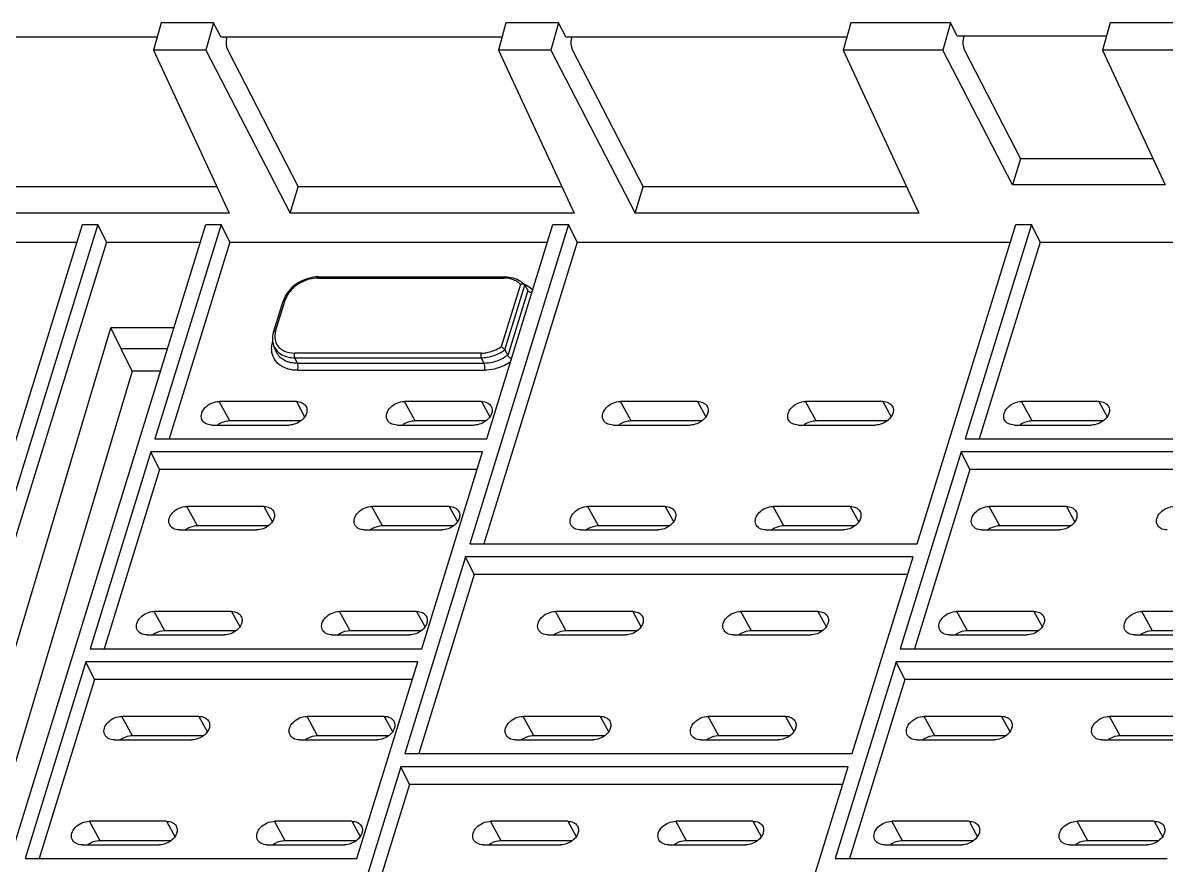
# Model space of a CAD drawing. Header units: millimetres. Extents: x -1 to 407, y -1 to 283.
# Drawn here: x 364.01 to 381.07, y 255.15 to 267.72 of the extents above; entities that cross this region are included whole.
import ezdxf

# ---------------------------------------------------------------- set-up
doc = ezdxf.new("R2010")
doc.units = ezdxf.units.MM
doc.header["$LTSCALE"] = 23.1
doc.layers.get('0').update_dxf_attribs({"linetype": 'CONTINUOUS'})

msp = doc.modelspace()

# ---------------------------------------------------------------- linework, layer by layer
at = {"color": 7, "linetype": 'Continuous'}
for p, q in [((366.0737, 267.7191), (365.9603, 267.3111)), ((366.8565, 267.7191), (366.0737, 267.7191)), ((366.8565, 267.7191), (366.7439, 267.3111)), ((366.9648, 267.5094), (366.8565, 267.7191)), ((371.2202, 267.7191), (371.1067, 267.3111)), ((372.0029, 267.7191), (371.2202, 267.7191)), ((372.0029, 267.7191), (371.8903, 267.3111)), ((372.1112, 267.5094), (372.0029, 267.7191)), ((376.3666, 267.7191), (376.2531, 267.3111)), ((377.8517, 267.7191), (376.3666, 267.7191)), ((377.8517, 267.7191), (377.739, 267.3111)), ((377.9519, 267.525), (377.8517, 267.7191)), ((380.235, 267.7191), (380.1216, 267.3111)), ((391.9692, 267.7191), (380.235, 267.7191)), ((361.8184, 267.5094), (366.0154, 267.5094)), ((366.9648, 267.5094), (371.1618, 267.5094)), ((367.0517, 267.4895), (367.0572, 267.5094)), ((372.1112, 267.5094), (376.3083, 267.5094)), ((372.1981, 267.4895), (372.2036, 267.5094)), ((377.9519, 267.525), (380.1811, 267.525)), ((378.0469, 267.4895), (378.0566, 267.525)), ((367.0631, 267.3192), (368.1209, 265.2716)), ((372.2095, 267.3192), (373.2673, 265.2716)), ((378.0583, 267.3192), (378.8993, 265.6912)), ((365.9603, 267.3111), (367.0903, 264.88)), ((366.7439, 267.3111), (365.9603, 267.3111)), ((366.7439, 267.3111), (367.9999, 264.88)), ((371.1067, 267.3111), (372.2368, 264.88)), ((371.8903, 267.3111), (371.1067, 267.3111)), ((371.8903, 267.3111), (373.1463, 264.88)), ((377.739, 267.3111), (376.2531, 267.3111)), ((376.2531, 267.3111), (377.3832, 264.88)), ((378.7783, 265.2996), (377.739, 267.3111)), ((391.8326, 267.3111), (380.1216, 267.3111)), ((380.1216, 267.3111), (381.0566, 265.2996)), ((378.8993, 265.6912), (378.7783, 265.2996)), ((380.8745, 265.6912), (378.8993, 265.6912)), ((366.9083, 265.2716), (362.9745, 265.2716)), ((367.9999, 264.88), (368.1209, 265.2716)), ((372.0547, 265.2716), (368.1209, 265.2716)), ((373.1463, 264.88), (373.2673, 265.2716)), ((377.2011, 265.2716), (373.2673, 265.2716)), ((381.0566, 265.2996), (378.7783, 265.2996)), ((367.0903, 264.88), (362.8534, 264.88)), ((372.2368, 264.88), (367.9999, 264.88)), ((377.3832, 264.88), (373.1463, 264.88)), ((365.1308, 264.709), (358.1206, 242.0239)), ((359.7301, 242.0239), (366.7404, 264.709)), ((362.4291, 256.7113), (364.9006, 264.709)), ((364.9006, 264.709), (365.1308, 264.709)), ((365.2605, 264.4449), (365.1308, 264.709)), ((366.9707, 264.709), (365.9821, 261.5101)), ((366.7404, 264.709), (366.9707, 264.709)), ((367.1003, 264.4449), (366.9707, 264.709)), ((372.1516, 264.709), (370.6789, 259.9434)), ((370.9328, 261.5101), (371.9214, 264.709)), ((371.9214, 264.709), (372.1516, 264.709)), ((372.2813, 264.4449), (372.1516, 264.709)), ((377.3566, 259.9434), (378.8293, 264.709)), ((379.0596, 264.709), (378.071, 261.5101)), ((378.8293, 264.709), (379.0596, 264.709)), ((379.1892, 264.4449), (379.0596, 264.709)), ((357.8897, 264.4449), (364.8189, 264.4449)), ((365.2605, 264.4449), (358.3319, 242.0239)), ((365.2605, 264.4449), (366.6588, 264.4449)), ((367.1003, 264.4449), (366.1934, 261.5101)), ((367.1003, 264.4449), (371.8397, 264.4449)), ((372.2813, 264.4449), (370.8902, 259.9434)), ((372.2813, 264.4449), (378.7477, 264.4449)), ((379.1892, 264.4449), (378.2823, 261.5101)), ((379.1892, 264.4449), (383.9286, 264.4449)), ((368.4136, 263.9088), (371.194, 263.9088)), ((368.4288, 263.9277), (371.2093, 263.9277)), ((371.4348, 263.815), (371.1468, 262.8828)), ((371.2026, 262.8369), (371.5005, 263.8009)), ((371.5005, 263.8009), (371.4983, 263.804)), ((371.5005, 263.8009), (371.5445, 263.7218)), ((367.7513, 263.1), (367.895, 263.5652)), ((367.7838, 263.1163), (367.9275, 263.5815)), ((371.5445, 263.7218), (371.2458, 262.7552)), ((371.548, 263.7167), (371.5445, 263.7218)), ((359.2697, 242.8955), (365.3252, 263.1641)), ((365.6417, 262.5192), (365.3252, 263.1641)), ((366.263, 263.1641), (365.3252, 263.1641)), ((367.7936, 262.8091), (367.7582, 262.8914)), ((366.1669, 262.8533), (365.4778, 262.8533)), ((370.848, 262.789), (368.0675, 262.789)), ((368.1085, 262.6359), (368.0701, 262.7199)), ((368.0701, 262.7199), (370.8507, 262.7199)), ((370.8507, 262.7199), (370.889, 262.6359)), ((371.2026, 262.8369), (371.2458, 262.7552)), ((370.889, 262.6359), (368.1085, 262.6359)), ((365.6417, 262.5192), (359.7789, 242.8955)), ((366.0637, 262.5192), (365.6417, 262.5192)), ((368.1125, 262.5322), (370.893, 262.5322)), ((367.0999, 261.7762), (366.941, 262.0665)), ((368.0923, 262.0665), (366.941, 262.0665)), ((368.0923, 262.0665), (368.2163, 261.84)), ((369.863, 261.7762), (369.7042, 262.0665)), ((370.8555, 262.0665), (369.7042, 262.0665)), ((370.8555, 262.0665), (370.9795, 261.84)), ((373.0868, 261.7762), (372.9279, 262.0665)), ((374.0792, 262.0665), (372.9279, 262.0665)), ((374.0792, 262.0665), (374.2032, 261.84)), ((376.8424, 262.0665), (375.6911, 262.0665)), ((375.8499, 261.7762), (375.6911, 262.0665)), ((376.8424, 262.0665), (376.9664, 261.84)), ((380.0661, 262.0665), (378.9148, 262.0665)), ((379.0737, 261.7762), (378.9148, 262.0665)), ((380.0661, 262.0665), (380.1901, 261.84)), ((366.8327, 261.7159), (367.984, 261.7159)), ((368.1549, 261.7762), (367.0999, 261.7762)), ((369.5958, 261.7159), (370.7472, 261.7159)), ((370.918, 261.7762), (369.863, 261.7762)), ((372.8195, 261.7159), (373.9709, 261.7159)), ((374.1418, 261.7762), (373.0868, 261.7762)), ((375.5827, 261.7159), (376.7341, 261.7159)), ((376.9049, 261.7762), (375.8499, 261.7762)), ((378.8064, 261.7159), (379.9578, 261.7159)), ((380.1287, 261.7762), (379.0737, 261.7762)), ((365.9821, 261.5101), (370.9328, 261.5101)), ((378.071, 261.5101), (383.0217, 261.5101)), ((365.9216, 261.3143), (365.0138, 258.3768)), ((366.0512, 261.0501), (365.9216, 261.3143)), ((370.8723, 261.3143), (365.9216, 261.3143)), ((369.9645, 258.3768), (370.8723, 261.3143)), ((378.0105, 261.3143), (377.1028, 258.3768)), ((382.9612, 261.3143), (378.0105, 261.3143)), ((378.1402, 261.0501), (378.0105, 261.3143)), ((366.0512, 261.0501), (365.2251, 258.3768)), ((370.7907, 261.0501), (366.0512, 261.0501)), ((378.1402, 261.0501), (377.314, 258.3768)), ((382.8796, 261.0501), (378.1402, 261.0501)), ((366.6157, 260.2096), (366.4569, 260.4999)), ((367.6082, 260.4999), (366.4569, 260.4999)), ((367.6082, 260.4999), (367.7322, 260.2734)), ((369.3789, 260.2096), (369.22, 260.4999)), ((370.3714, 260.4999), (369.22, 260.4999)), ((370.3714, 260.4999), (370.4953, 260.2734)), ((373.5951, 260.4999), (372.4438, 260.4999)), ((372.6026, 260.2096), (372.4438, 260.4999)), ((373.5951, 260.4999), (373.7191, 260.2734)), ((376.3583, 260.4999), (375.2069, 260.4999)), ((375.3658, 260.2096), (375.2069, 260.4999)), ((376.3583, 260.4999), (376.4822, 260.2734)), ((379.582, 260.4999), (378.4307, 260.4999)), ((378.5895, 260.2096), (378.4307, 260.4999)), ((379.582, 260.4999), (379.7059, 260.2734)), ((367.6707, 260.2096), (366.6157, 260.2096)), ((370.4339, 260.2096), (369.3789, 260.2096)), ((373.6576, 260.2096), (372.6026, 260.2096)), ((376.4208, 260.2096), (375.3658, 260.2096)), ((379.6445, 260.2096), (378.5895, 260.2096)), ((366.3485, 260.1493), (367.4998, 260.1493)), ((369.1117, 260.1493), (370.263, 260.1493)), ((372.3354, 260.1493), (373.4867, 260.1493)), ((375.0986, 260.1493), (376.2499, 260.1493)), ((378.3223, 260.1493), (379.4736, 260.1493)), ((370.6789, 259.9434), (377.3566, 259.9434)), ((370.6184, 259.7476), (369.7107, 256.8101)), ((370.7481, 259.4834), (370.6184, 259.7476)), ((377.2961, 259.7476), (370.6184, 259.7476)), ((376.3884, 256.8101), (377.2961, 259.7476)), ((370.7481, 259.4834), (369.922, 256.8101)), ((377.2145, 259.4834), (370.7481, 259.4834)), ((366.1316, 258.6429), (365.9727, 258.9332)), ((367.1241, 258.9332), (365.9727, 258.9332)), ((367.1241, 258.9332), (367.248, 258.7067)), ((368.8948, 258.6429), (368.7359, 258.9332)), ((369.8872, 258.9332), (368.7359, 258.9332)), ((369.8872, 258.9332), (370.0112, 258.7067)), ((373.111, 258.9332), (371.9596, 258.9332)), ((372.1185, 258.6429), (371.9596, 258.9332)), ((373.111, 258.9332), (373.2349, 258.7067)), ((375.8741, 258.9332), (374.7228, 258.9332)), ((374.8817, 258.6429), (374.7228, 258.9332)), ((375.8741, 258.9332), (375.9981, 258.7067)), ((379.0979, 258.9332), (377.9465, 258.9332)), ((378.1054, 258.6429), (377.9465, 258.9332)), ((379.0979, 258.9332), (379.2218, 258.7067)), ((381.861, 258.9332), (380.7097, 258.9332)), ((380.8686, 258.6429), (380.7097, 258.9332)), ((367.1866, 258.6429), (366.1316, 258.6429)), ((369.9498, 258.6429), (368.8948, 258.6429)), ((373.1735, 258.6429), (372.1185, 258.6429)), ((375.9367, 258.6429), (374.8817, 258.6429)), ((379.1604, 258.6429), (378.1054, 258.6429)), ((381.9236, 258.6429), (380.8686, 258.6429)), ((365.8644, 258.5826), (367.0157, 258.5826)), ((368.6276, 258.5826), (369.7789, 258.5826)), ((371.8513, 258.5826), (373.0026, 258.5826)), ((374.6145, 258.5826), (375.7658, 258.5826)), ((377.8382, 258.5826), (378.9895, 258.5826)), ((380.6014, 258.5826), (381.7527, 258.5826)), ((365.0138, 258.3768), (369.9645, 258.3768)), ((377.1028, 258.3768), (382.0535, 258.3768)), ((364.9533, 258.181), (364.0456, 255.2435)), ((365.083, 257.9168), (364.9533, 258.181)), ((369.904, 258.181), (364.9533, 258.181)), ((368.9963, 255.2435), (369.904, 258.181)), ((377.0422, 258.181), (376.1345, 255.2435)), ((381.993, 258.181), (377.0422, 258.181)), ((377.1719, 257.9168), (377.0422, 258.181)), ((365.083, 257.9168), (364.2569, 255.2435)), ((369.8224, 257.9168), (365.083, 257.9168)), ((377.1719, 257.9168), (376.3458, 255.2435)), ((381.9113, 257.9168), (377.1719, 257.9168)), ((365.6475, 257.0763), (365.4886, 257.3666)), ((366.6399, 257.3666), (365.4886, 257.3666)), ((366.6399, 257.3666), (366.7639, 257.14)), ((368.4106, 257.0763), (368.2518, 257.3666)), ((369.4031, 257.3666), (368.2518, 257.3666)), ((369.4031, 257.3666), (369.5271, 257.14)), ((372.6268, 257.3666), (371.4755, 257.3666)), ((371.6344, 257.0763), (371.4755, 257.3666)), ((372.6268, 257.3666), (372.7508, 257.14)), ((375.39, 257.3666), (374.2387, 257.3666)), ((374.3975, 257.0763), (374.2387, 257.3666)), ((375.39, 257.3666), (375.514, 257.14)), ((378.6137, 257.3666), (377.4624, 257.3666)), ((377.6213, 257.0763), (377.4624, 257.3666)), ((378.6137, 257.3666), (378.7377, 257.14)), ((381.3769, 257.3666), (380.2256, 257.3666)), ((380.3844, 257.0763), (380.2256, 257.3666)), ((365.3803, 257.0159), (366.5316, 257.0159)), ((366.7025, 257.0763), (365.6475, 257.0763)), ((368.1434, 257.0159), (369.2948, 257.0159)), ((369.4656, 257.0763), (368.4106, 257.0763)), ((371.3671, 257.0159), (372.5185, 257.0159)), ((372.6894, 257.0763), (371.6344, 257.0763)), ((374.1303, 257.0159), (375.2817, 257.0159)), ((375.4525, 257.0763), (374.3975, 257.0763)), ((377.354, 257.0159), (378.5054, 257.0159)), ((378.6763, 257.0763), (377.6213, 257.0763)), ((380.1172, 257.0159), (381.2686, 257.0159)), ((381.4394, 257.0763), (380.3844, 257.0763)), ((369.7107, 256.8101), (376.3884, 256.8101)), ((369.6502, 256.6143), (368.7424, 253.6768)), ((376.3279, 256.6143), (369.6502, 256.6143)), ((369.7798, 256.3501), (369.6502, 256.6143)), ((375.4201, 253.6768), (376.3279, 256.6143)), ((369.7798, 256.3501), (368.9537, 253.6768)), ((376.2462, 256.3501), (369.7798, 256.3501)), ((365.1633, 255.5096), (365.0045, 255.7999)), ((366.1558, 255.7999), (365.0045, 255.7999)), ((366.1558, 255.7999), (366.2798, 255.5734)), ((367.9265, 255.5096), (367.7677, 255.7999)), ((368.919, 255.7999), (367.7677, 255.7999)), ((368.919, 255.7999), (369.0429, 255.5734)), ((372.1427, 255.7999), (370.9914, 255.7999)), ((371.1502, 255.5096), (370.9914, 255.7999)), ((372.1427, 255.7999), (372.2667, 255.5734)), ((374.9059, 255.7999), (373.7545, 255.7999)), ((373.9134, 255.5096), (373.7545, 255.7999)), ((374.9059, 255.7999), (375.0298, 255.5734)), ((378.1296, 255.7999), (376.9783, 255.7999)), ((377.1371, 255.5096), (376.9783, 255.7999)), ((378.1296, 255.7999), (378.2536, 255.5734)), ((380.8928, 255.7999), (379.7414, 255.7999)), ((379.9003, 255.5096), (379.7414, 255.7999)), ((380.8928, 255.7999), (381.0167, 255.5734)), ((364.8961, 255.4493), (366.0474, 255.4493)), ((366.2183, 255.5096), (365.1633, 255.5096)), ((367.6593, 255.4493), (368.8106, 255.4493)), ((368.9815, 255.5096), (367.9265, 255.5096)), ((370.883, 255.4493), (372.0343, 255.4493)), ((372.2052, 255.5096), (371.1502, 255.5096)), ((373.6462, 255.4493), (374.7975, 255.4493)), ((374.9684, 255.5096), (373.9134, 255.5096)), ((376.8699, 255.4493), (378.0212, 255.4493)), ((378.1921, 255.5096), (377.1371, 255.5096)), ((379.6331, 255.4493), (380.7844, 255.4493)), ((380.9553, 255.5096), (379.9003, 255.5096)), ((364.0456, 255.2435), (368.9963, 255.2435)), ((376.1345, 255.2435), (381.0852, 255.2435))]:
    msp.add_line(p, q, dxfattribs=at)
for centre, radius, start, end in [((368.4288, 263.4232), 0.5045, 89.99956, 91.93057), ((371.1941, 263.4662), 0.4426, 88.27179, 90.0068), ((371.2605, 263.6116), 0.3063, 49.16024, 57.62016), ((371.3879, 263.528), 0.3066, 40.50403, 48.79512), ((368.2563, 263.4534), 0.3781, 158.55326, 162.80748), ((368.0769, 263.0256), 0.3068, 162.80498, 166.70799), ((368.0206, 263.0011), 0.2846, 184.24086, 188.22083)]:
    msp.add_arc(centre, radius, start, end, dxfattribs=at)
for centre in [(367.0934, 267.4171), (372.2398, 267.4171), (378.0885, 267.4171)]:
    msp.add_ellipse(centre, major_axis=(-0.0015, 0.125), ratio=0.4019813, start_param=0.9475617, end_param=2.4659981, dxfattribs=at)
for points, knots in [([(368.292, 263.91), (368.2575, 263.9012), (368.1262, 263.8551), (368.0091, 263.7638), (367.9506, 263.6783)], [0, 0, 0, 0, 0.2558923, 1, 1, 1, 1]), ([(368.4135, 263.9088), (368.4144, 263.9115), (368.4171, 263.9189), (368.4233, 263.9277), (368.4288, 263.9277)], [0, 0, 0, 0, 0.3407142, 1, 1, 1, 1]), ([(371.2093, 263.9277), (371.2078, 263.9277), (371.1994, 263.9248), (371.1961, 263.9154), (371.1941, 263.9088)], [0, 0, 0, 0, 0.1787117, 1, 1, 1, 1]), ([(371.3713, 263.8659), (371.3596, 263.8725), (371.3083, 263.8971), (371.2508, 263.9073), (371.2074, 263.9086)], [0, 0, 0, 0, 0.2362589, 1, 1, 1, 1]), ([(368.2892, 263.8927), (368.2578, 263.8846), (368.1383, 263.8427), (368.0314, 263.7603), (367.9778, 263.6829)], [0, 0, 0, 0, 0.2565039, 1, 1, 1, 1]), ([(371.4983, 263.8041), (371.4953, 263.8078), (371.4768, 263.8214), (371.4514, 263.8203), (371.4348, 263.815)], [0, 0, 0, 0, 0.2170972, 1, 1, 1, 1]), ([(367.895, 263.5652), (367.8975, 263.5734), (367.9115, 263.5807), (367.9236, 263.5815), (367.9275, 263.5815)], [0, 0, 0, 0, 0.6881194, 1, 1, 1, 1]), ([(371.608, 263.6944), (371.6019, 263.6943), (371.5804, 263.6956), (371.5578, 263.7046), (371.548, 263.7167)], [0, 0, 0, 0, 0.2814977, 1, 1, 1, 1]), ([(367.7838, 263.1163), (367.7799, 263.1163), (367.7678, 263.1155), (367.7538, 263.1082), (367.7513, 263.1)], [0, 0, 0, 0, 0.3117931, 1, 1, 1, 1]), ([(367.7582, 262.8914), (367.7809, 262.8387), (367.8757, 262.743), (368.0036, 262.7199), (368.0701, 262.7199)], [0, 0, 0, 0, 0.4630227, 1, 1, 1, 1]), ([(370.848, 262.789), (370.8735, 262.789), (370.9786, 262.7978), (371.0803, 262.8387), (371.1468, 262.8828)], [0, 0, 0, 0, 0.2419927, 1, 1, 1, 1]), ([(371.2026, 262.8369), (371.2, 262.8418), (371.1849, 262.8611), (371.1642, 262.8758), (371.1468, 262.8828)], [0, 0, 0, 0, 0.2259085, 1, 1, 1, 1]), ([(368.1125, 262.5322), (368.0182, 262.5322), (367.8725, 262.567), (367.7512, 262.7036), (367.7276, 262.7867), (367.7246, 262.828)], [0, 0, 0, 0, 0.5311259, 0.7665982, 1, 1, 1, 1]), ([(368.1085, 262.6359), (368.0413, 262.6359), (367.9122, 262.6592), (367.8165, 262.7559), (367.7936, 262.8091)], [0, 0, 0, 0, 0.5369628, 1, 1, 1, 1]), ([(367.8605, 262.8516), (367.8739, 262.8413), (367.9363, 262.8029), (368.0116, 262.789), (368.0675, 262.789)], [0, 0, 0, 0, 0.2327712, 1, 1, 1, 1]), ([(368.0701, 262.7199), (368.068, 262.7246), (368.0617, 262.7471), (368.0622, 262.7717), (368.0675, 262.789)], [0, 0, 0, 0, 0.2230365, 1, 1, 1, 1]), ([(370.848, 262.789), (370.8427, 262.7717), (370.8422, 262.7471), (370.8485, 262.7246), (370.8507, 262.7199)], [0, 0, 0, 0, 0.7766835, 1, 1, 1, 1]), ([(370.8506, 262.7199), (370.8809, 262.7199), (371.0055, 262.7309), (371.1257, 262.782), (371.2026, 262.8369)], [0, 0, 0, 0, 0.2422544, 1, 1, 1, 1]), ([(371.2458, 262.7552), (371.2194, 262.7362), (371.1113, 262.6705), (370.9831, 262.6359), (370.889, 262.6359)], [0, 0, 0, 0, 0.2563803, 1, 1, 1, 1]), ([(371.3011, 262.7015), (371.2952, 262.7052), (371.2742, 262.72), (371.2546, 262.7385), (371.2458, 262.7552)], [0, 0, 0, 0, 0.2692731, 1, 1, 1, 1]), ([(368.1124, 262.5322), (368.1204, 262.5581), (368.1211, 262.595), (368.1117, 262.6288), (368.1085, 262.6359)], [0, 0, 0, 0, 0.7764574, 1, 1, 1, 1]), ([(370.889, 262.6359), (370.8921, 262.6291), (370.9017, 262.5954), (370.9011, 262.5584), (370.893, 262.5322)], [0, 0, 0, 0, 0.214174, 1, 1, 1, 1]), ([(371.2912, 262.6598), (371.2614, 262.6395), (371.1398, 262.569), (370.9974, 262.5322), (370.893, 262.5322)], [0, 0, 0, 0, 0.2569866, 1, 1, 1, 1]), ([(366.6824, 261.8005), (366.6715, 261.8278), (366.6724, 261.8974), (366.7318, 261.9854), (366.8259, 262.0488), (366.903, 262.0665), (366.941, 262.0665)], [0, 0, 0, 0, 0.2088114, 0.4551301, 0.7297746, 1, 1, 1, 1]), ([(368.0923, 262.0665), (368.1215, 262.0665), (368.1774, 262.0571), (368.222, 262.0195), (368.2348, 261.9976)], [0, 0, 0, 0, 0.5353291, 1, 1, 1, 1]), ([(369.4456, 261.8005), (369.4347, 261.8278), (369.4355, 261.8974), (369.495, 261.9854), (369.5891, 262.0488), (369.6662, 262.0665), (369.7042, 262.0665)], [0, 0, 0, 0, 0.2088114, 0.4551301, 0.7297746, 1, 1, 1, 1]), ([(370.8555, 262.0665), (370.8847, 262.0665), (370.9405, 262.0571), (370.9852, 262.0195), (370.998, 261.9976)], [0, 0, 0, 0, 0.5353291, 1, 1, 1, 1]), ([(372.6693, 261.8005), (372.6584, 261.8278), (372.6593, 261.8974), (372.7187, 261.9854), (372.8128, 262.0488), (372.8899, 262.0665), (372.9279, 262.0665)], [0, 0, 0, 0, 0.2088114, 0.4551301, 0.7297746, 1, 1, 1, 1]), ([(374.0792, 262.0665), (374.1084, 262.0665), (374.1642, 262.0571), (374.2089, 262.0195), (374.2217, 261.9976)], [0, 0, 0, 0, 0.5353291, 1, 1, 1, 1]), ([(375.4325, 261.8005), (375.4216, 261.8278), (375.4224, 261.8974), (375.4819, 261.9854), (375.576, 262.0488), (375.6531, 262.0665), (375.6911, 262.0665)], [0, 0, 0, 0, 0.2088114, 0.4551301, 0.7297746, 1, 1, 1, 1]), ([(376.8424, 262.0665), (376.8716, 262.0665), (376.9274, 262.0571), (376.972, 262.0195), (376.9849, 261.9976)], [0, 0, 0, 0, 0.5353291, 1, 1, 1, 1]), ([(378.6562, 261.8005), (378.6453, 261.8278), (378.6462, 261.8974), (378.7056, 261.9854), (378.7997, 262.0488), (378.8768, 262.0665), (378.9148, 262.0665)], [0, 0, 0, 0, 0.2088114, 0.4551301, 0.7297746, 1, 1, 1, 1]), ([(380.0661, 262.0665), (380.0953, 262.0665), (380.1511, 262.0571), (380.1958, 262.0195), (380.2086, 261.9976)], [0, 0, 0, 0, 0.5353291, 1, 1, 1, 1]), ([(368.2512, 261.9309), (368.2505, 261.9109), (368.2275, 261.8221), (368.1461, 261.7582), (368.0808, 261.734)], [0, 0, 0, 0, 0.2230683, 1, 1, 1, 1]), ([(371.0144, 261.9309), (371.0137, 261.9109), (370.9906, 261.8221), (370.9093, 261.7582), (370.844, 261.734)], [0, 0, 0, 0, 0.2230683, 1, 1, 1, 1]), ([(374.2381, 261.9309), (374.2374, 261.9109), (374.2144, 261.8221), (374.133, 261.7582), (374.0677, 261.734)], [0, 0, 0, 0, 0.2230683, 1, 1, 1, 1]), ([(377.0013, 261.9309), (377.0005, 261.9109), (376.9775, 261.8221), (376.8962, 261.7582), (376.8309, 261.734)], [0, 0, 0, 0, 0.2230683, 1, 1, 1, 1]), ([(380.225, 261.9309), (380.2243, 261.9109), (380.2013, 261.8221), (380.1199, 261.7582), (380.0546, 261.734)], [0, 0, 0, 0, 0.2230683, 1, 1, 1, 1]), ([(366.8327, 261.7159), (366.8003, 261.7159), (366.7381, 261.7273), (366.6928, 261.7747), (366.6824, 261.8005)], [0, 0, 0, 0, 0.5373811, 1, 1, 1, 1]), ([(367.0999, 261.7762), (367.0845, 261.7762), (367.0209, 261.7708), (366.9593, 261.7458), (366.9193, 261.7189)], [0, 0, 0, 0, 0.2416684, 1, 1, 1, 1]), ([(369.5958, 261.7159), (369.5635, 261.7159), (369.5013, 261.7273), (369.456, 261.7747), (369.4456, 261.8005)], [0, 0, 0, 0, 0.5373811, 1, 1, 1, 1]), ([(369.863, 261.7762), (369.8477, 261.7762), (369.7841, 261.7708), (369.7225, 261.7458), (369.6825, 261.7189)], [0, 0, 0, 0, 0.2416684, 1, 1, 1, 1]), ([(372.8195, 261.7159), (372.7872, 261.7159), (372.725, 261.7273), (372.6797, 261.7747), (372.6693, 261.8005)], [0, 0, 0, 0, 0.5373811, 1, 1, 1, 1]), ([(373.0868, 261.7762), (373.0714, 261.7762), (373.0078, 261.7708), (372.9462, 261.7458), (372.9062, 261.7189)], [0, 0, 0, 0, 0.2416684, 1, 1, 1, 1]), ([(375.5827, 261.7159), (375.5504, 261.7159), (375.4882, 261.7273), (375.4429, 261.7747), (375.4325, 261.8005)], [0, 0, 0, 0, 0.5373811, 1, 1, 1, 1]), ([(375.8499, 261.7762), (375.8346, 261.7762), (375.771, 261.7708), (375.7094, 261.7458), (375.6694, 261.7189)], [0, 0, 0, 0, 0.2416684, 1, 1, 1, 1]), ([(378.8064, 261.7159), (378.7741, 261.7159), (378.7119, 261.7273), (378.6666, 261.7747), (378.6562, 261.8005)], [0, 0, 0, 0, 0.5373811, 1, 1, 1, 1]), ([(379.0737, 261.7762), (379.0583, 261.7762), (378.9947, 261.7708), (378.9331, 261.7458), (378.8931, 261.7189)], [0, 0, 0, 0, 0.2416684, 1, 1, 1, 1]), ([(366.1983, 260.2339), (366.1874, 260.2611), (366.1882, 260.3307), (366.2477, 260.4188), (366.3418, 260.4821), (366.4189, 260.4999), (366.4569, 260.4999)], [0, 0, 0, 0, 0.2088114, 0.4551301, 0.7297746, 1, 1, 1, 1]), ([(367.6082, 260.4999), (367.6374, 260.4999), (367.6932, 260.4904), (367.7378, 260.4528), (367.7507, 260.431)], [0, 0, 0, 0, 0.5353291, 1, 1, 1, 1]), ([(368.9615, 260.2339), (368.9506, 260.2611), (368.9514, 260.3307), (369.0109, 260.4188), (369.105, 260.4821), (369.1821, 260.4999), (369.22, 260.4999)], [0, 0, 0, 0, 0.2088114, 0.4551301, 0.7297746, 1, 1, 1, 1]), ([(370.3714, 260.4999), (370.4006, 260.4999), (370.4564, 260.4904), (370.501, 260.4528), (370.5139, 260.431)], [0, 0, 0, 0, 0.5353291, 1, 1, 1, 1]), ([(372.1852, 260.2339), (372.1743, 260.2611), (372.1751, 260.3307), (372.2346, 260.4188), (372.3287, 260.4821), (372.4058, 260.4999), (372.4438, 260.4999)], [0, 0, 0, 0, 0.2088114, 0.4551301, 0.7297746, 1, 1, 1, 1]), ([(373.5951, 260.4999), (373.6243, 260.4999), (373.6801, 260.4904), (373.7247, 260.4528), (373.7376, 260.431)], [0, 0, 0, 0, 0.5353291, 1, 1, 1, 1]), ([(374.9484, 260.2339), (374.9375, 260.2611), (374.9383, 260.3307), (374.9978, 260.4188), (375.0919, 260.4821), (375.169, 260.4999), (375.2069, 260.4999)], [0, 0, 0, 0, 0.2088114, 0.4551301, 0.7297746, 1, 1, 1, 1]), ([(376.3583, 260.4999), (376.3875, 260.4999), (376.4433, 260.4904), (376.4879, 260.4528), (376.5008, 260.431)], [0, 0, 0, 0, 0.5353291, 1, 1, 1, 1]), ([(378.1721, 260.2339), (378.1612, 260.2611), (378.162, 260.3307), (378.2215, 260.4188), (378.3156, 260.4821), (378.3927, 260.4999), (378.4307, 260.4999)], [0, 0, 0, 0, 0.2088114, 0.4551301, 0.7297746, 1, 1, 1, 1]), ([(379.582, 260.4999), (379.6112, 260.4999), (379.667, 260.4904), (379.7116, 260.4528), (379.7245, 260.431)], [0, 0, 0, 0, 0.5353291, 1, 1, 1, 1]), ([(380.9353, 260.2339), (380.9244, 260.2611), (380.9252, 260.3307), (380.9847, 260.4188), (381.0788, 260.4821), (381.1559, 260.4999), (381.1938, 260.4999)], [0, 0, 0, 0, 0.2088114, 0.4551301, 0.7297746, 1, 1, 1, 1]), ([(367.7671, 260.3642), (367.7663, 260.3442), (367.7433, 260.2554), (367.662, 260.1916), (367.5967, 260.1674)], [0, 0, 0, 0, 0.2230683, 1, 1, 1, 1]), ([(370.5302, 260.3642), (370.5295, 260.3442), (370.5065, 260.2554), (370.4252, 260.1916), (370.3599, 260.1674)], [0, 0, 0, 0, 0.2230683, 1, 1, 1, 1]), ([(373.7539, 260.3642), (373.7532, 260.3442), (373.7302, 260.2554), (373.6489, 260.1916), (373.5836, 260.1674)], [0, 0, 0, 0, 0.2230683, 1, 1, 1, 1]), ([(376.5171, 260.3642), (376.5164, 260.3442), (376.4934, 260.2554), (376.4121, 260.1916), (376.3467, 260.1674)], [0, 0, 0, 0, 0.2230683, 1, 1, 1, 1]), ([(379.7408, 260.3642), (379.7401, 260.3442), (379.7171, 260.2554), (379.6358, 260.1916), (379.5705, 260.1674)], [0, 0, 0, 0, 0.2230683, 1, 1, 1, 1]), ([(366.3485, 260.1493), (366.3162, 260.1493), (366.254, 260.1606), (366.2087, 260.208), (366.1983, 260.2339)], [0, 0, 0, 0, 0.5373811, 1, 1, 1, 1]), ([(366.6157, 260.2096), (366.6003, 260.2096), (366.5367, 260.2041), (366.4752, 260.1792), (366.4351, 260.1522)], [0, 0, 0, 0, 0.2416684, 1, 1, 1, 1]), ([(369.1117, 260.1493), (369.0794, 260.1493), (369.0172, 260.1606), (368.9718, 260.208), (368.9615, 260.2339)], [0, 0, 0, 0, 0.5373811, 1, 1, 1, 1]), ([(369.3789, 260.2096), (369.3635, 260.2096), (369.2999, 260.2041), (369.2384, 260.1792), (369.1983, 260.1522)], [0, 0, 0, 0, 0.2416684, 1, 1, 1, 1]), ([(372.3354, 260.1493), (372.3031, 260.1493), (372.2409, 260.1606), (372.1956, 260.208), (372.1852, 260.2339)], [0, 0, 0, 0, 0.5373811, 1, 1, 1, 1]), ([(372.6026, 260.2096), (372.5872, 260.2096), (372.5236, 260.2041), (372.4621, 260.1792), (372.422, 260.1522)], [0, 0, 0, 0, 0.2416684, 1, 1, 1, 1]), ([(375.0986, 260.1493), (375.0663, 260.1493), (375.0041, 260.1606), (374.9587, 260.208), (374.9484, 260.2339)], [0, 0, 0, 0, 0.5373811, 1, 1, 1, 1]), ([(375.3658, 260.2096), (375.3504, 260.2096), (375.2868, 260.2041), (375.2253, 260.1792), (375.1852, 260.1522)], [0, 0, 0, 0, 0.2416684, 1, 1, 1, 1]), ([(378.3223, 260.1493), (378.29, 260.1493), (378.2278, 260.1606), (378.1824, 260.208), (378.1721, 260.2339)], [0, 0, 0, 0, 0.5373811, 1, 1, 1, 1]), ([(378.5895, 260.2096), (378.5741, 260.2096), (378.5105, 260.2041), (378.449, 260.1792), (378.4089, 260.1522)], [0, 0, 0, 0, 0.2416684, 1, 1, 1, 1]), ([(381.0855, 260.1493), (381.0532, 260.1493), (380.991, 260.1606), (380.9456, 260.208), (380.9353, 260.2339)], [0, 0, 0, 0, 0.5373811, 1, 1, 1, 1]), ([(365.7142, 258.6672), (365.7032, 258.6944), (365.7041, 258.7641), (365.7636, 258.8521), (365.8577, 258.9155), (365.9347, 258.9332), (365.9727, 258.9332)], [0, 0, 0, 0, 0.2088114, 0.4551301, 0.7297746, 1, 1, 1, 1]), ([(367.2829, 258.7976), (367.2822, 258.7776), (367.2592, 258.6888), (367.1779, 258.6249), (367.1125, 258.6007)], [0, 0, 0, 0, 0.2230683, 1, 1, 1, 1]), ([(367.1241, 258.9332), (367.1533, 258.9332), (367.2091, 258.9238), (367.2537, 258.8862), (367.2666, 258.8643)], [0, 0, 0, 0, 0.5353291, 1, 1, 1, 1]), ([(368.4774, 258.6672), (368.4664, 258.6944), (368.4673, 258.7641), (368.5268, 258.8521), (368.6209, 258.9155), (368.6979, 258.9332), (368.7359, 258.9332)], [0, 0, 0, 0, 0.2088114, 0.4551301, 0.7297746, 1, 1, 1, 1]), ([(370.0461, 258.7976), (370.0454, 258.7776), (370.0224, 258.6888), (369.941, 258.6249), (369.8757, 258.6007)], [0, 0, 0, 0, 0.2230683, 1, 1, 1, 1]), ([(369.8872, 258.9332), (369.9165, 258.9332), (369.9723, 258.9238), (370.0169, 258.8862), (370.0297, 258.8643)], [0, 0, 0, 0, 0.5353291, 1, 1, 1, 1]), ([(371.7011, 258.6672), (371.6901, 258.6944), (371.691, 258.7641), (371.7505, 258.8521), (371.8446, 258.9155), (371.9216, 258.9332), (371.9596, 258.9332)], [0, 0, 0, 0, 0.2088114, 0.4551301, 0.7297746, 1, 1, 1, 1]), ([(373.2698, 258.7976), (373.2691, 258.7776), (373.2461, 258.6888), (373.1648, 258.6249), (373.0994, 258.6007)], [0, 0, 0, 0, 0.2230683, 1, 1, 1, 1]), ([(373.111, 258.9332), (373.1402, 258.9332), (373.196, 258.9238), (373.2406, 258.8862), (373.2535, 258.8643)], [0, 0, 0, 0, 0.5353291, 1, 1, 1, 1]), ([(374.4642, 258.6672), (374.4533, 258.6944), (374.4542, 258.7641), (374.5137, 258.8521), (374.6077, 258.9155), (374.6848, 258.9332), (374.7228, 258.9332)], [0, 0, 0, 0, 0.2088114, 0.4551301, 0.7297746, 1, 1, 1, 1]), ([(376.033, 258.7976), (376.0323, 258.7776), (376.0093, 258.6888), (375.9279, 258.6249), (375.8626, 258.6007)], [0, 0, 0, 0, 0.2230683, 1, 1, 1, 1]), ([(375.8741, 258.9332), (375.9034, 258.9332), (375.9592, 258.9238), (376.0038, 258.8862), (376.0166, 258.8643)], [0, 0, 0, 0, 0.5353291, 1, 1, 1, 1]), ([(377.688, 258.6672), (377.677, 258.6944), (377.6779, 258.7641), (377.7374, 258.8521), (377.8315, 258.9155), (377.9085, 258.9332), (377.9465, 258.9332)], [0, 0, 0, 0, 0.2088114, 0.4551301, 0.7297746, 1, 1, 1, 1]), ([(379.2567, 258.7976), (379.256, 258.7776), (379.233, 258.6888), (379.1516, 258.6249), (379.0863, 258.6007)], [0, 0, 0, 0, 0.2230683, 1, 1, 1, 1]), ([(379.0979, 258.9332), (379.1271, 258.9332), (379.1829, 258.9238), (379.2275, 258.8862), (379.2404, 258.8643)], [0, 0, 0, 0, 0.5353291, 1, 1, 1, 1]), ([(380.4511, 258.6672), (380.4402, 258.6944), (380.4411, 258.7641), (380.5006, 258.8521), (380.5946, 258.9155), (380.6717, 258.9332), (380.7097, 258.9332)], [0, 0, 0, 0, 0.2088114, 0.4551301, 0.7297746, 1, 1, 1, 1]), ([(365.8644, 258.5826), (365.8321, 258.5826), (365.7699, 258.594), (365.7245, 258.6414), (365.7142, 258.6672)], [0, 0, 0, 0, 0.5373811, 1, 1, 1, 1]), ([(366.1316, 258.6429), (366.1162, 258.6429), (366.0526, 258.6375), (365.9911, 258.6125), (365.951, 258.5855)], [0, 0, 0, 0, 0.2416684, 1, 1, 1, 1]), ([(368.6276, 258.5826), (368.5952, 258.5826), (368.5331, 258.594), (368.4877, 258.6414), (368.4774, 258.6672)], [0, 0, 0, 0, 0.5373811, 1, 1, 1, 1]), ([(368.8948, 258.6429), (368.8794, 258.6429), (368.8158, 258.6375), (368.7542, 258.6125), (368.7142, 258.5855)], [0, 0, 0, 0, 0.2416684, 1, 1, 1, 1]), ([(371.8513, 258.5826), (371.819, 258.5826), (371.7568, 258.594), (371.7114, 258.6414), (371.7011, 258.6672)], [0, 0, 0, 0, 0.5373811, 1, 1, 1, 1]), ([(372.1185, 258.6429), (372.1031, 258.6429), (372.0395, 258.6375), (371.978, 258.6125), (371.9379, 258.5855)], [0, 0, 0, 0, 0.2416684, 1, 1, 1, 1]), ([(374.6145, 258.5826), (374.5821, 258.5826), (374.52, 258.594), (374.4746, 258.6414), (374.4642, 258.6672)], [0, 0, 0, 0, 0.5373811, 1, 1, 1, 1]), ([(374.8817, 258.6429), (374.8663, 258.6429), (374.8027, 258.6375), (374.7411, 258.6125), (374.7011, 258.5855)], [0, 0, 0, 0, 0.2416684, 1, 1, 1, 1]), ([(377.8382, 258.5826), (377.8059, 258.5826), (377.7437, 258.594), (377.6983, 258.6414), (377.688, 258.6672)], [0, 0, 0, 0, 0.5373811, 1, 1, 1, 1]), ([(378.1054, 258.6429), (378.09, 258.6429), (378.0264, 258.6375), (377.9648, 258.6125), (377.9248, 258.5855)], [0, 0, 0, 0, 0.2416684, 1, 1, 1, 1]), ([(380.6014, 258.5826), (380.569, 258.5826), (380.5069, 258.594), (380.4615, 258.6414), (380.4511, 258.6672)], [0, 0, 0, 0, 0.5373811, 1, 1, 1, 1]), ([(380.8686, 258.6429), (380.8532, 258.6429), (380.7896, 258.6375), (380.728, 258.6125), (380.688, 258.5855)], [0, 0, 0, 0, 0.2416684, 1, 1, 1, 1]), ([(365.23, 257.1005), (365.2191, 257.1278), (365.22, 257.1974), (365.2795, 257.2855), (365.3735, 257.3488), (365.4506, 257.3666), (365.4886, 257.3666)], [0, 0, 0, 0, 0.2088114, 0.4551301, 0.7297746, 1, 1, 1, 1]), ([(366.6399, 257.3666), (366.6691, 257.3666), (366.725, 257.3571), (366.7696, 257.3195), (366.7824, 257.2977)], [0, 0, 0, 0, 0.5353291, 1, 1, 1, 1]), ([(367.9932, 257.1005), (367.9823, 257.1278), (367.9831, 257.1974), (368.0426, 257.2855), (368.1367, 257.3488), (368.2138, 257.3666), (368.2518, 257.3666)], [0, 0, 0, 0, 0.2088114, 0.4551301, 0.7297746, 1, 1, 1, 1]), ([(369.4031, 257.3666), (369.4323, 257.3666), (369.4881, 257.3571), (369.5328, 257.3195), (369.5456, 257.2977)], [0, 0, 0, 0, 0.5353291, 1, 1, 1, 1]), ([(371.2169, 257.1005), (371.206, 257.1278), (371.2069, 257.1974), (371.2663, 257.2855), (371.3604, 257.3488), (371.4375, 257.3666), (371.4755, 257.3666)], [0, 0, 0, 0, 0.2088114, 0.4551301, 0.7297746, 1, 1, 1, 1]), ([(372.6268, 257.3666), (372.656, 257.3666), (372.7119, 257.3571), (372.7565, 257.3195), (372.7693, 257.2977)], [0, 0, 0, 0, 0.5353291, 1, 1, 1, 1]), ([(373.9801, 257.1005), (373.9692, 257.1278), (373.97, 257.1974), (374.0295, 257.2855), (374.1236, 257.3488), (374.2007, 257.3666), (374.2387, 257.3666)], [0, 0, 0, 0, 0.2088114, 0.4551301, 0.7297746, 1, 1, 1, 1]), ([(375.39, 257.3666), (375.4192, 257.3666), (375.475, 257.3571), (375.5197, 257.3195), (375.5325, 257.2977)], [0, 0, 0, 0, 0.5353291, 1, 1, 1, 1]), ([(377.2038, 257.1005), (377.1929, 257.1278), (377.1938, 257.1974), (377.2532, 257.2855), (377.3473, 257.3488), (377.4244, 257.3666), (377.4624, 257.3666)], [0, 0, 0, 0, 0.2088114, 0.4551301, 0.7297746, 1, 1, 1, 1]), ([(378.6137, 257.3666), (378.6429, 257.3666), (378.6987, 257.3571), (378.7434, 257.3195), (378.7562, 257.2977)], [0, 0, 0, 0, 0.5353291, 1, 1, 1, 1]), ([(379.967, 257.1005), (379.9561, 257.1278), (379.9569, 257.1974), (380.0164, 257.2855), (380.1105, 257.3488), (380.1876, 257.3666), (380.2256, 257.3666)], [0, 0, 0, 0, 0.2088114, 0.4551301, 0.7297746, 1, 1, 1, 1]), ([(365.3803, 257.0159), (365.3479, 257.0159), (365.2857, 257.0273), (365.2404, 257.0747), (365.23, 257.1005)], [0, 0, 0, 0, 0.5373811, 1, 1, 1, 1]), ([(366.7988, 257.2309), (366.7981, 257.2109), (366.7751, 257.1221), (366.6937, 257.0583), (366.6284, 257.0341)], [0, 0, 0, 0, 0.2230683, 1, 1, 1, 1]), ([(368.1434, 257.0159), (368.1111, 257.0159), (368.0489, 257.0273), (368.0036, 257.0747), (367.9932, 257.1005)], [0, 0, 0, 0, 0.5373811, 1, 1, 1, 1]), ([(369.562, 257.2309), (369.5613, 257.2109), (369.5383, 257.1221), (369.4569, 257.0583), (369.3916, 257.0341)], [0, 0, 0, 0, 0.2230683, 1, 1, 1, 1]), ([(371.3671, 257.0159), (371.3348, 257.0159), (371.2726, 257.0273), (371.2273, 257.0747), (371.2169, 257.1005)], [0, 0, 0, 0, 0.5373811, 1, 1, 1, 1]), ([(372.7857, 257.2309), (372.785, 257.2109), (372.762, 257.1221), (372.6806, 257.0583), (372.6153, 257.0341)], [0, 0, 0, 0, 0.2230683, 1, 1, 1, 1]), ([(374.1303, 257.0159), (374.098, 257.0159), (374.0358, 257.0273), (373.9905, 257.0747), (373.9801, 257.1005)], [0, 0, 0, 0, 0.5373811, 1, 1, 1, 1]), ([(375.5489, 257.2309), (375.5482, 257.2109), (375.5251, 257.1221), (375.4438, 257.0583), (375.3785, 257.0341)], [0, 0, 0, 0, 0.2230683, 1, 1, 1, 1]), ([(377.354, 257.0159), (377.3217, 257.0159), (377.2595, 257.0273), (377.2142, 257.0747), (377.2038, 257.1005)], [0, 0, 0, 0, 0.5373811, 1, 1, 1, 1]), ([(378.7726, 257.2309), (378.7719, 257.2109), (378.7489, 257.1221), (378.6675, 257.0583), (378.6022, 257.0341)], [0, 0, 0, 0, 0.2230683, 1, 1, 1, 1]), ([(380.1172, 257.0159), (380.0849, 257.0159), (380.0227, 257.0273), (379.9774, 257.0747), (379.967, 257.1005)], [0, 0, 0, 0, 0.5373811, 1, 1, 1, 1]), ([(365.6475, 257.0763), (365.6321, 257.0763), (365.5685, 257.0708), (365.5069, 257.0459), (365.4669, 257.0189)], [0, 0, 0, 0, 0.2416684, 1, 1, 1, 1]), ([(368.4106, 257.0763), (368.3953, 257.0763), (368.3317, 257.0708), (368.2701, 257.0459), (368.2301, 257.0189)], [0, 0, 0, 0, 0.2416684, 1, 1, 1, 1]), ([(371.6344, 257.0763), (371.619, 257.0763), (371.5554, 257.0708), (371.4938, 257.0459), (371.4538, 257.0189)], [0, 0, 0, 0, 0.2416684, 1, 1, 1, 1]), ([(374.3975, 257.0763), (374.3822, 257.0763), (374.3186, 257.0708), (374.257, 257.0459), (374.217, 257.0189)], [0, 0, 0, 0, 0.2416684, 1, 1, 1, 1]), ([(377.6213, 257.0763), (377.6059, 257.0763), (377.5423, 257.0708), (377.4807, 257.0459), (377.4407, 257.0189)], [0, 0, 0, 0, 0.2416684, 1, 1, 1, 1]), ([(380.3844, 257.0763), (380.3691, 257.0763), (380.3055, 257.0708), (380.2439, 257.0459), (380.2039, 257.0189)], [0, 0, 0, 0, 0.2416684, 1, 1, 1, 1]), ([(364.7459, 255.5339), (364.735, 255.5611), (364.7358, 255.6307), (364.7953, 255.7188), (364.8894, 255.7822), (364.9665, 255.7999), (365.0045, 255.7999)], [0, 0, 0, 0, 0.2088114, 0.4551301, 0.7297746, 1, 1, 1, 1]), ([(366.1558, 255.7999), (366.185, 255.7999), (366.2408, 255.7905), (366.2854, 255.7529), (366.2983, 255.731)], [0, 0, 0, 0, 0.5353291, 1, 1, 1, 1]), ([(367.5091, 255.5339), (367.4982, 255.5611), (367.499, 255.6307), (367.5585, 255.7188), (367.6526, 255.7822), (367.7297, 255.7999), (367.7677, 255.7999)], [0, 0, 0, 0, 0.2088114, 0.4551301, 0.7297746, 1, 1, 1, 1]), ([(368.919, 255.7999), (368.9482, 255.7999), (369.004, 255.7905), (369.0486, 255.7529), (369.0615, 255.731)], [0, 0, 0, 0, 0.5353291, 1, 1, 1, 1]), ([(370.7328, 255.5339), (370.7219, 255.5611), (370.7227, 255.6307), (370.7822, 255.7188), (370.8763, 255.7822), (370.9534, 255.7999), (370.9914, 255.7999)], [0, 0, 0, 0, 0.2088114, 0.4551301, 0.7297746, 1, 1, 1, 1]), ([(372.1427, 255.7999), (372.1719, 255.7999), (372.2277, 255.7905), (372.2723, 255.7529), (372.2852, 255.731)], [0, 0, 0, 0, 0.5353291, 1, 1, 1, 1]), ([(373.496, 255.5339), (373.4851, 255.5611), (373.4859, 255.6307), (373.5454, 255.7188), (373.6395, 255.7822), (373.7166, 255.7999), (373.7545, 255.7999)], [0, 0, 0, 0, 0.2088114, 0.4551301, 0.7297746, 1, 1, 1, 1]), ([(374.9059, 255.7999), (374.9351, 255.7999), (374.9909, 255.7905), (375.0355, 255.7529), (375.0484, 255.731)], [0, 0, 0, 0, 0.5353291, 1, 1, 1, 1]), ([(376.7197, 255.5339), (376.7088, 255.5611), (376.7096, 255.6307), (376.7691, 255.7188), (376.8632, 255.7822), (376.9403, 255.7999), (376.9783, 255.7999)], [0, 0, 0, 0, 0.2088114, 0.4551301, 0.7297746, 1, 1, 1, 1]), ([(378.1296, 255.7999), (378.1588, 255.7999), (378.2146, 255.7905), (378.2592, 255.7529), (378.2721, 255.731)], [0, 0, 0, 0, 0.5353291, 1, 1, 1, 1]), ([(379.4829, 255.5339), (379.472, 255.5611), (379.4728, 255.6307), (379.5323, 255.7188), (379.6264, 255.7822), (379.7035, 255.7999), (379.7414, 255.7999)], [0, 0, 0, 0, 0.2088114, 0.4551301, 0.7297746, 1, 1, 1, 1]), ([(380.8928, 255.7999), (380.922, 255.7999), (380.9778, 255.7905), (381.0224, 255.7529), (381.0353, 255.731)], [0, 0, 0, 0, 0.5353291, 1, 1, 1, 1]), ([(366.3147, 255.6643), (366.3139, 255.6443), (366.2909, 255.5555), (366.2096, 255.4916), (366.1443, 255.4674)], [0, 0, 0, 0, 0.2230683, 1, 1, 1, 1]), ([(369.0778, 255.6643), (369.0771, 255.6443), (369.0541, 255.5555), (368.9728, 255.4916), (368.9075, 255.4674)], [0, 0, 0, 0, 0.2230683, 1, 1, 1, 1]), ([(372.3015, 255.6643), (372.3008, 255.6443), (372.2778, 255.5555), (372.1965, 255.4916), (372.1312, 255.4674)], [0, 0, 0, 0, 0.2230683, 1, 1, 1, 1]), ([(375.0647, 255.6643), (375.064, 255.6443), (375.041, 255.5555), (374.9597, 255.4916), (374.8944, 255.4674)], [0, 0, 0, 0, 0.2230683, 1, 1, 1, 1]), ([(378.2884, 255.6643), (378.2877, 255.6443), (378.2647, 255.5555), (378.1834, 255.4916), (378.1181, 255.4674)], [0, 0, 0, 0, 0.2230683, 1, 1, 1, 1]), ([(381.0516, 255.6643), (381.0509, 255.6443), (381.0279, 255.5555), (380.9466, 255.4916), (380.8812, 255.4674)], [0, 0, 0, 0, 0.2230683, 1, 1, 1, 1]), ([(364.8961, 255.4493), (364.8638, 255.4493), (364.8016, 255.4607), (364.7563, 255.5081), (364.7459, 255.5339)], [0, 0, 0, 0, 0.5373811, 1, 1, 1, 1]), ([(365.1633, 255.5096), (365.1479, 255.5096), (365.0843, 255.5042), (365.0228, 255.4792), (364.9827, 255.4522)], [0, 0, 0, 0, 0.2416684, 1, 1, 1, 1]), ([(367.6593, 255.4493), (367.627, 255.4493), (367.5648, 255.4607), (367.5194, 255.5081), (367.5091, 255.5339)], [0, 0, 0, 0, 0.5373811, 1, 1, 1, 1]), ([(367.9265, 255.5096), (367.9111, 255.5096), (367.8475, 255.5042), (367.786, 255.4792), (367.7459, 255.4522)], [0, 0, 0, 0, 0.2416684, 1, 1, 1, 1]), ([(370.883, 255.4493), (370.8507, 255.4493), (370.7885, 255.4607), (370.7432, 255.5081), (370.7328, 255.5339)], [0, 0, 0, 0, 0.5373811, 1, 1, 1, 1]), ([(371.1502, 255.5096), (371.1348, 255.5096), (371.0712, 255.5042), (371.0097, 255.4792), (370.9696, 255.4522)], [0, 0, 0, 0, 0.2416684, 1, 1, 1, 1]), ([(373.6462, 255.4493), (373.6139, 255.4493), (373.5517, 255.4607), (373.5063, 255.5081), (373.496, 255.5339)], [0, 0, 0, 0, 0.5373811, 1, 1, 1, 1]), ([(373.9134, 255.5096), (373.898, 255.5096), (373.8344, 255.5042), (373.7729, 255.4792), (373.7328, 255.4522)], [0, 0, 0, 0, 0.2416684, 1, 1, 1, 1]), ([(376.8699, 255.4493), (376.8376, 255.4493), (376.7754, 255.4607), (376.73, 255.5081), (376.7197, 255.5339)], [0, 0, 0, 0, 0.5373811, 1, 1, 1, 1]), ([(377.1371, 255.5096), (377.1217, 255.5096), (377.0581, 255.5042), (376.9966, 255.4792), (376.9565, 255.4522)], [0, 0, 0, 0, 0.2416684, 1, 1, 1, 1]), ([(379.6331, 255.4493), (379.6008, 255.4493), (379.5386, 255.4607), (379.4932, 255.5081), (379.4829, 255.5339)], [0, 0, 0, 0, 0.5373811, 1, 1, 1, 1]), ([(379.9003, 255.5096), (379.8849, 255.5096), (379.8213, 255.5042), (379.7598, 255.4792), (379.7197, 255.4522)], [0, 0, 0, 0, 0.2416684, 1, 1, 1, 1])]:
    msp.add_open_spline(points, degree=3, knots=knots, dxfattribs=at)
for points in [[(368.4136, 263.9088), (368.3718, 263.9088), (368.3297, 263.903), (368.2892, 263.8927)], [(368.4118, 263.9274), (368.3715, 263.9261), (368.3311, 263.92), (368.292, 263.91)], [(371.2093, 263.9277), (371.2484, 263.9277), (371.2878, 263.9231), (371.3256, 263.913)], [(371.3256, 263.913), (371.3603, 263.9038), (371.3942, 263.8896), (371.4245, 263.8703)], [(371.4348, 263.815), (371.4168, 263.8353), (371.3949, 263.8525), (371.3713, 263.8659)], [(371.4608, 263.8434), (371.4745, 263.8315), (371.4871, 263.8183), (371.4983, 263.8041)], [(371.4873, 263.821), (371.5244, 263.806), (371.5598, 263.7851), (371.5899, 263.7587)], [(367.9506, 263.6783), (367.9321, 263.6513), (367.9163, 263.6221), (367.9043, 263.5916)], [(367.9778, 263.6829), (367.9564, 263.6519), (367.9387, 263.6175), (367.9275, 263.5815)], [(367.7513, 263.1), (367.7394, 263.0616), (367.7338, 263.0203), (367.7368, 262.9801)], [(367.7783, 263.0962), (367.772, 263.0697), (367.7694, 263.042), (367.7714, 263.0148)], [(367.7246, 262.828), (367.7213, 262.8725), (367.7276, 262.9183), (367.7408, 262.9609)], [(367.7389, 262.9604), (367.7423, 262.937), (367.7487, 262.9138), (367.758, 262.8921)], [(367.7714, 263.0148), (367.7737, 262.9833), (367.7827, 262.9515), (367.7979, 262.9238)], [(367.7979, 262.9238), (367.8132, 262.8958), (367.8352, 262.8709), (367.8605, 262.8516)], [(368.2348, 261.9976), (368.2464, 261.9779), (368.252, 261.9538), (368.2512, 261.9309)], [(370.998, 261.9976), (371.0096, 261.9779), (371.0152, 261.9538), (371.0144, 261.9309)], [(374.2217, 261.9976), (374.2333, 261.9779), (374.2389, 261.9538), (374.2381, 261.9309)], [(376.9849, 261.9976), (376.9965, 261.9779), (377.0021, 261.9538), (377.0013, 261.9309)], [(380.2086, 261.9976), (380.2202, 261.9779), (380.2258, 261.9538), (380.225, 261.9309)], [(368.0808, 261.734), (368.05, 261.7226), (368.0168, 261.7159), (367.984, 261.7159)], [(370.844, 261.734), (370.8132, 261.7226), (370.78, 261.7159), (370.7472, 261.7159)], [(374.0677, 261.734), (374.0369, 261.7226), (374.0037, 261.7159), (373.9709, 261.7159)], [(376.8309, 261.734), (376.8001, 261.7226), (376.7669, 261.7159), (376.7341, 261.7159)], [(380.0546, 261.734), (380.0238, 261.7226), (379.9906, 261.7159), (379.9578, 261.7159)], [(367.7507, 260.431), (367.7623, 260.4112), (367.7679, 260.3871), (367.7671, 260.3642)], [(370.5139, 260.431), (370.5255, 260.4112), (370.5311, 260.3871), (370.5302, 260.3642)], [(373.7376, 260.431), (373.7492, 260.4112), (373.7548, 260.3871), (373.7539, 260.3642)], [(376.5008, 260.431), (376.5124, 260.4112), (376.5179, 260.3871), (376.5171, 260.3642)], [(379.7245, 260.431), (379.7361, 260.4112), (379.7417, 260.3871), (379.7408, 260.3642)], [(367.5967, 260.1674), (367.5659, 260.1559), (367.5327, 260.1493), (367.4998, 260.1493)], [(370.3599, 260.1674), (370.3291, 260.1559), (370.2959, 260.1493), (370.263, 260.1493)], [(373.5836, 260.1674), (373.5528, 260.1559), (373.5196, 260.1493), (373.4867, 260.1493)], [(376.3467, 260.1674), (376.316, 260.1559), (376.2828, 260.1493), (376.2499, 260.1493)], [(379.5705, 260.1674), (379.5397, 260.1559), (379.5065, 260.1493), (379.4736, 260.1493)], [(367.2666, 258.8643), (367.2782, 258.8446), (367.2837, 258.8205), (367.2829, 258.7976)], [(370.0297, 258.8643), (370.0414, 258.8446), (370.0469, 258.8205), (370.0461, 258.7976)], [(373.2535, 258.8643), (373.2651, 258.8446), (373.2706, 258.8205), (373.2698, 258.7976)], [(376.0166, 258.8643), (376.0283, 258.8446), (376.0338, 258.8205), (376.033, 258.7976)], [(379.2404, 258.8643), (379.252, 258.8446), (379.2575, 258.8205), (379.2567, 258.7976)], [(367.1125, 258.6007), (367.0818, 258.5893), (367.0485, 258.5826), (367.0157, 258.5826)], [(369.8757, 258.6007), (369.8449, 258.5893), (369.8117, 258.5826), (369.7789, 258.5826)], [(373.0994, 258.6007), (373.0686, 258.5893), (373.0354, 258.5826), (373.0026, 258.5826)], [(375.8626, 258.6007), (375.8318, 258.5893), (375.7986, 258.5826), (375.7658, 258.5826)], [(379.0863, 258.6007), (379.0555, 258.5893), (379.0223, 258.5826), (378.9895, 258.5826)], [(366.7824, 257.2977), (366.794, 257.2779), (366.7996, 257.2538), (366.7988, 257.2309)], [(369.5456, 257.2977), (369.5572, 257.2779), (369.5628, 257.2538), (369.562, 257.2309)], [(372.7693, 257.2977), (372.7809, 257.2779), (372.7865, 257.2538), (372.7857, 257.2309)], [(375.5325, 257.2977), (375.5441, 257.2779), (375.5497, 257.2538), (375.5489, 257.2309)], [(378.7562, 257.2977), (378.7678, 257.2779), (378.7734, 257.2538), (378.7726, 257.2309)], [(366.6284, 257.0341), (366.5976, 257.0226), (366.5644, 257.0159), (366.5316, 257.0159)], [(369.3916, 257.0341), (369.3608, 257.0226), (369.3276, 257.0159), (369.2948, 257.0159)], [(372.6153, 257.0341), (372.5845, 257.0226), (372.5513, 257.0159), (372.5185, 257.0159)], [(375.3785, 257.0341), (375.3477, 257.0226), (375.3145, 257.0159), (375.2817, 257.0159)], [(378.6022, 257.0341), (378.5714, 257.0226), (378.5382, 257.0159), (378.5054, 257.0159)], [(366.2983, 255.731), (366.3099, 255.7113), (366.3155, 255.6872), (366.3147, 255.6643)], [(369.0615, 255.731), (369.0731, 255.7113), (369.0787, 255.6872), (369.0778, 255.6643)], [(372.2852, 255.731), (372.2968, 255.7113), (372.3024, 255.6872), (372.3015, 255.6643)], [(375.0484, 255.731), (375.06, 255.7113), (375.0656, 255.6872), (375.0647, 255.6643)], [(378.2721, 255.731), (378.2837, 255.7113), (378.2893, 255.6872), (378.2884, 255.6643)], [(381.0353, 255.731), (381.0469, 255.7113), (381.0524, 255.6872), (381.0516, 255.6643)], [(366.1443, 255.4674), (366.1135, 255.456), (366.0803, 255.4493), (366.0474, 255.4493)], [(368.9075, 255.4674), (368.8767, 255.456), (368.8435, 255.4493), (368.8106, 255.4493)], [(372.1312, 255.4674), (372.1004, 255.456), (372.0672, 255.4493), (372.0343, 255.4493)], [(374.8944, 255.4674), (374.8636, 255.456), (374.8304, 255.4493), (374.7975, 255.4493)], [(378.1181, 255.4674), (378.0873, 255.456), (378.0541, 255.4493), (378.0212, 255.4493)], [(380.8812, 255.4674), (380.8505, 255.456), (380.8173, 255.4493), (380.7844, 255.4493)]]:
    msp.add_open_spline(points, degree=3, dxfattribs=at)

doc.saveas('drawing.dxf')
